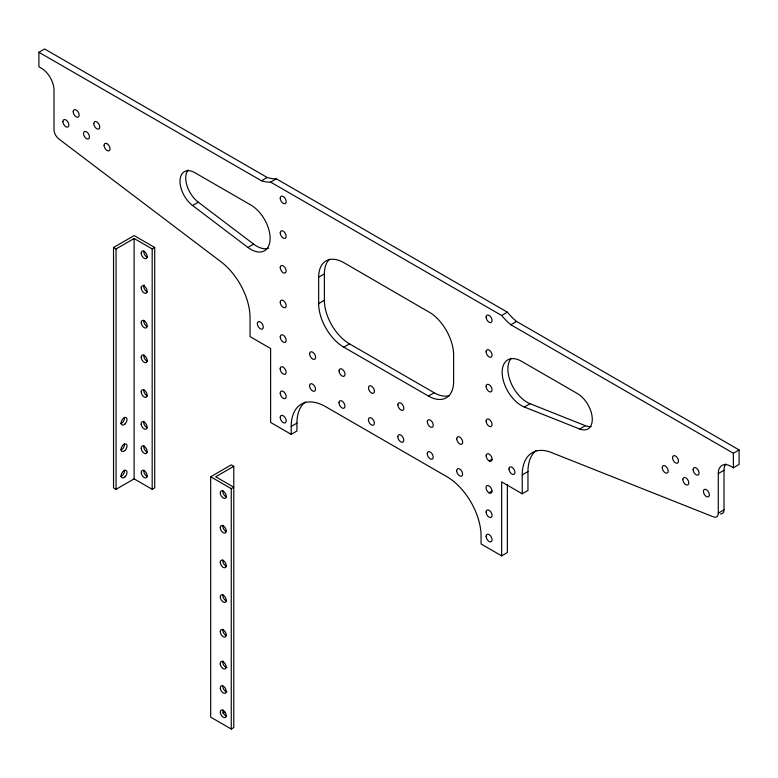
<?xml version="1.0" encoding="UTF-8"?>
<svg xmlns="http://www.w3.org/2000/svg" width="778" height="778" viewBox="0 0 778 778"><rect width="100%" height="100%" fill="white"/><g stroke="black" fill="none" stroke-linecap="round" stroke-linejoin="round"><path stroke-width="1.17" d="M305.443 401.915A48.528 28.018 60 0 0 296.933 423.125L296.933 431.051L291.205 434.348L270.627 422.464L270.627 348.505L250.039 336.621L250.039 317.706A48.528 28.018 60 0 0 221.01 261.807L58.836 138.951A8.091 4.668 60 0 1 53.993 129.625L53.993 90.044A17.797 10.27 60 0 0 41.419 68.26L38.9 66.801L38.9 52.272L44.618 48.975L267.194 177.472A48.528 28.018 60 0 0 276.346 178.794L507.373 312.182A48.528 28.018 60 0 0 516.524 321.431L739.1 449.927L739.1 464.456L733.382 467.763L730.863 466.304A17.797 10.27 60 0 0 718.288 473.569L718.288 513.149A8.091 4.668 60 0 1 713.445 516.884L551.271 452.475A48.528 28.018 60 0 0 522.242 474.872L522.242 493.777L527.961 490.48L527.961 471.565A48.528 28.018 60 0 1 536.207 450.559M113.53 247.482L134.117 235.598L154.705 247.482L154.705 487.845L152.187 489.304L134.117 478.869L116.048 489.304L113.53 487.845L113.53 247.482L116.048 248.941L134.117 238.506L152.187 248.941L154.705 247.482M192.574 205.509L247.939 247.453A27.172 15.686 60 0 0 270.054 240.013A27.172 15.686 60 0 0 250.905 205.052L194.87 172.697A21.025 12.137 60 0 0 180.039 179.981A21.025 12.137 60 0 0 192.574 205.509L198.293 202.202L253.657 244.146A27.172 15.686 60 0 0 268.536 248.221M38.9 52.272L261.476 180.778L267.194 177.472M261.476 180.778A48.528 28.018 60 0 0 270.627 182.101L276.346 178.794M247.939 247.453L253.657 244.146M449.499 395.584A35.584 20.549 60 0 1 434.182 392.744L428.454 396.051L343.818 347.183A35.584 20.549 60 0 1 318.659 303.605L318.659 277.182L324.377 273.885A35.584 20.549 60 0 1 329.58 259.2M318.659 303.605L324.377 300.298L324.377 273.885M343.818 347.183L349.546 343.886L434.182 392.744M291.205 434.348L291.205 426.422L296.933 423.125M210.673 476.778L231.261 464.884L233.779 466.343L233.779 727.576L231.261 729.025L210.673 717.141L210.673 476.778L231.261 488.662L233.779 487.203L215.71 476.778L233.779 466.343M270.627 182.101L501.654 315.489L507.373 312.182M501.654 315.489A48.528 28.018 60 0 0 510.806 324.727L516.524 321.431M524.343 407.03L579.707 429.018A21.025 12.137 60 0 0 592.243 417.961A21.025 12.137 60 0 0 577.412 393.561L521.377 361.206A27.172 15.686 60 0 0 502.228 374.053A27.172 15.686 60 0 0 524.343 407.03L530.061 403.724L585.426 425.712A21.025 12.137 60 0 0 591.154 426.519M491.959 459.253L489.119 460.916M579.707 429.018L585.426 425.712M489.012 492.814L489.78 493.145A4.201 2.431 60 0 0 491.988 491.093A4.201 2.431 60 0 0 489.78 486.513L489.012 485.949A4.201 2.431 60 0 0 486.036 487.66A4.201 2.431 60 0 0 489.012 492.814L491.891 491.171M522.242 474.872L527.961 471.565M222.732 713.086L224.745 711.919M291.205 426.422A48.528 28.018 60 0 1 325.525 406.612L446.757 476.613A48.528 28.018 60 0 1 481.067 536.042L481.067 543.968L501.654 555.852L507.373 552.545L507.373 484.655M510.806 324.727L733.382 453.234L739.1 449.927M718.288 473.569L724.007 470.272A17.797 10.27 60 0 1 725.689 463.98M718.288 513.149L724.007 509.853L724.007 470.272M522.242 493.777L501.654 481.893L501.654 555.852M733.382 453.234L733.382 467.763M231.261 488.662L231.261 729.025M152.187 248.941L152.187 489.304M134.117 238.506L134.117 478.869M116.048 248.941L116.048 489.304M226.544 635.587A4.201 2.431 60 0 1 222.897 629.276M226.544 600.917A4.201 2.431 60 0 1 222.897 594.606M226.943 667.582A4.201 2.431 60 0 1 223.675 665.083A4.201 2.431 60 0 1 222.916 660.93M227.001 691.924A4.201 2.431 60 0 1 222.809 686.04M226.534 716.139A4.201 2.431 60 0 1 222.907 709.828M226.544 566.248A4.201 2.431 60 0 1 222.897 559.936M226.544 531.578A4.201 2.431 60 0 1 222.897 525.276M226.544 496.909A4.201 2.431 60 0 1 222.897 490.607M147.47 326.527A4.201 2.431 60 0 1 143.833 320.215M147.47 361.196A4.201 2.431 60 0 1 143.833 354.885M147.12 427.686A4.201 2.431 60 0 1 143.852 421.209M147.47 395.856A4.201 2.431 60 0 1 143.833 389.554M147.188 452.028A4.201 2.431 60 0 1 143.92 445.541M147.46 476.418A4.201 2.431 60 0 1 143.833 470.106M124.412 470.116A4.201 2.431 -60 0 1 120.765 476.418M124.412 443.703A4.201 2.431 -60 0 1 120.765 450.005M124.412 417.29A4.201 2.431 -60 0 1 120.765 423.592M147.47 257.187A4.201 2.431 60 0 1 143.833 250.876M147.47 291.857A4.201 2.431 60 0 1 144.338 288.823A4.201 2.431 60 0 1 144.124 284.894M349.546 343.886A35.584 20.549 60 0 1 324.377 300.298M428.454 396.051A35.584 20.549 60 0 0 453.623 381.521L453.623 355.108A35.584 20.549 60 0 0 431.741 313.67L343.818 262.663A35.584 20.549 60 0 0 318.659 277.182M198.293 202.202A21.025 12.137 60 0 1 188.111 170.022M530.061 403.724A27.172 15.686 60 0 1 510.796 382.436A27.172 15.686 60 0 1 511.34 358.298M724.007 509.853A8.091 4.668 60 0 1 720.467 513.908M220.252 664.072A4.201 2.431 60 0 0 225.075 668.944A4.201 2.431 60 0 0 224.229 662.584A4.201 2.431 60 0 0 220.252 664.072M220.281 631.561A4.201 2.431 60 0 0 224.745 637.104A4.201 2.431 60 0 0 224.745 631.162A4.201 2.431 60 0 0 220.281 631.561M220.281 596.891A4.201 2.431 60 0 0 224.745 602.444A4.201 2.431 60 0 0 224.745 596.493A4.201 2.431 60 0 0 220.281 596.891M220.32 688.404A4.201 2.431 60 0 0 225.143 693.276A4.201 2.431 60 0 0 224.307 686.925A4.201 2.431 60 0 0 220.32 688.404M220.378 713.056A4.201 2.431 60 0 0 225.348 717.481A4.201 2.431 60 0 0 224.035 710.975A4.201 2.431 60 0 0 220.378 713.056M220.281 562.222A4.201 2.431 60 0 0 224.745 567.775A4.201 2.431 60 0 0 224.745 561.823A4.201 2.431 60 0 0 220.281 562.222M220.281 527.552A4.201 2.431 60 0 0 224.745 533.105A4.201 2.431 60 0 0 224.745 527.153A4.201 2.431 60 0 0 220.281 527.552M220.281 492.882A4.201 2.431 60 0 0 224.745 498.435A4.201 2.431 60 0 0 224.745 492.484A4.201 2.431 60 0 0 220.281 492.882M141.207 357.17A4.201 2.431 60 0 0 145.671 362.713A4.201 2.431 60 0 0 145.671 356.771A4.201 2.431 60 0 0 141.207 357.17M141.207 322.5A4.201 2.431 60 0 0 145.671 328.044A4.201 2.431 60 0 0 145.671 322.102A4.201 2.431 60 0 0 141.207 322.5M141.207 253.161A4.201 2.431 60 0 0 145.671 258.714A4.201 2.431 60 0 0 145.671 252.762A4.201 2.431 60 0 0 141.207 253.161M141.207 287.831A4.201 2.431 60 0 0 145.671 293.384A4.201 2.431 60 0 0 145.671 287.432A4.201 2.431 60 0 0 141.207 287.831M141.207 391.83A4.201 2.431 60 0 0 145.671 397.383A4.201 2.431 60 0 0 145.671 391.441A4.201 2.431 60 0 0 141.207 391.83M141.188 424.341A4.201 2.431 60 0 0 146.011 429.213A4.201 2.431 60 0 0 145.155 422.862A4.201 2.431 60 0 0 141.188 424.341M141.246 448.682A4.201 2.431 60 0 0 146.07 453.555A4.201 2.431 60 0 0 145.233 447.204A4.201 2.431 60 0 0 141.246 448.682M141.314 473.325A4.201 2.431 60 0 0 146.283 477.76A4.201 2.431 60 0 0 144.961 471.254A4.201 2.431 60 0 0 141.314 473.325M124.82 424.156A4.201 2.431 -60 0 0 126.153 417.64A4.201 2.431 -60 0 0 121.183 422.055A4.201 2.431 -60 0 0 124.82 424.156M124.82 476.982A4.201 2.431 -60 0 0 126.153 470.476A4.201 2.431 -60 0 0 121.183 474.881A4.201 2.431 -60 0 0 124.82 476.982M124.82 450.569A4.201 2.431 -60 0 0 126.153 444.053A4.201 2.431 -60 0 0 121.183 448.468A4.201 2.431 -60 0 0 124.82 450.569M280.226 267.544A4.201 2.431 60 0 0 284.69 273.097A4.201 2.431 60 0 0 284.69 267.146A4.201 2.431 60 0 0 280.226 267.544M280.226 232.875A4.201 2.431 60 0 0 284.69 238.428A4.201 2.431 60 0 0 284.69 232.476A4.201 2.431 60 0 0 280.226 232.875M280.226 302.214A4.201 2.431 60 0 0 284.69 307.767A4.201 2.431 60 0 0 284.69 301.815A4.201 2.431 60 0 0 280.226 302.214M339.062 370.853A4.201 2.431 60 0 0 343.526 376.396A4.201 2.431 60 0 0 343.526 370.454A4.201 2.431 60 0 0 339.062 370.853M486.104 317.074A4.201 2.431 60 0 0 490.568 322.617A4.201 2.431 60 0 0 490.568 316.675A4.201 2.431 60 0 0 486.104 317.074M486.104 351.734A4.201 2.431 60 0 0 490.568 357.287A4.201 2.431 60 0 0 490.568 351.335A4.201 2.431 60 0 0 486.104 351.734M662.243 467.627A4.201 2.431 60 0 0 666.697 473.18A4.201 2.431 60 0 0 666.697 467.228A4.201 2.431 60 0 0 662.243 467.627M73.21 111.711A4.201 2.431 60 0 0 77.674 117.254A4.201 2.431 60 0 0 77.674 111.312A4.201 2.431 60 0 0 73.21 111.711M682.831 479.511A4.201 2.431 60 0 0 687.285 485.064A4.201 2.431 60 0 0 687.285 479.112A4.201 2.431 60 0 0 682.831 479.511M703.419 491.395A4.201 2.431 60 0 0 707.873 496.947A4.201 2.431 60 0 0 707.873 491.006A4.201 2.431 60 0 0 703.419 491.395M672.532 457.727A4.201 2.431 60 0 0 676.996 463.27A4.201 2.431 60 0 0 676.996 457.328A4.201 2.431 60 0 0 672.532 457.727M693.12 469.611A4.201 2.431 60 0 0 697.584 475.154A4.201 2.431 60 0 0 697.584 469.212A4.201 2.431 60 0 0 693.12 469.611M456.667 470.709A4.201 2.431 60 0 0 461.121 476.253A4.201 2.431 60 0 0 461.121 470.311A4.201 2.431 60 0 0 456.667 470.709M397.83 436.74A4.201 2.431 60 0 0 402.294 442.283A4.201 2.431 60 0 0 402.294 436.341A4.201 2.431 60 0 0 397.83 436.74M427.248 453.72A4.201 2.431 60 0 0 431.712 459.273A4.201 2.431 60 0 0 431.712 453.321A4.201 2.431 60 0 0 427.248 453.72M338.994 402.771A4.201 2.431 60 0 0 343.458 408.324A4.201 2.431 60 0 0 343.458 402.372A4.201 2.431 60 0 0 338.994 402.771M368.412 419.75A4.201 2.431 60 0 0 372.876 425.303A4.201 2.431 60 0 0 372.876 419.361A4.201 2.431 60 0 0 368.412 419.75M280.226 417.446A4.201 2.431 60 0 0 284.69 422.989A4.201 2.431 60 0 0 284.69 417.047A4.201 2.431 60 0 0 280.226 417.446M427.317 421.802A4.201 2.431 60 0 0 431.78 427.346A4.201 2.431 60 0 0 431.78 421.404A4.201 2.431 60 0 0 427.317 421.802M456.735 438.782A4.201 2.431 60 0 0 461.189 444.335A4.201 2.431 60 0 0 461.189 438.384A4.201 2.431 60 0 0 456.735 438.782M397.898 404.813A4.201 2.431 60 0 0 402.362 410.366A4.201 2.431 60 0 0 402.362 404.414A4.201 2.431 60 0 0 397.898 404.813M280.158 368.801A4.201 2.431 60 0 0 284.622 374.354A4.201 2.431 60 0 0 284.622 368.402A4.201 2.431 60 0 0 280.158 368.801M309.644 353.864A4.201 2.431 60 0 0 314.108 359.417A4.201 2.431 60 0 0 314.108 353.465A4.201 2.431 60 0 0 309.644 353.864M368.48 387.833A4.201 2.431 60 0 0 372.944 393.386A4.201 2.431 60 0 0 372.944 387.434A4.201 2.431 60 0 0 368.48 387.833M486.104 421.073A4.201 2.431 60 0 0 490.568 426.626A4.201 2.431 60 0 0 490.568 420.674A4.201 2.431 60 0 0 486.104 421.073M486.104 512.002A4.201 2.431 60 0 0 490.568 517.555A4.201 2.431 60 0 0 490.568 511.603A4.201 2.431 60 0 0 486.104 512.002M486.104 536.305A4.201 2.431 60 0 0 490.568 541.858A4.201 2.431 60 0 0 490.568 535.906A4.201 2.431 60 0 0 486.104 536.305M280.226 198.205A4.201 2.431 60 0 0 284.69 203.758A4.201 2.431 60 0 0 284.69 197.816A4.201 2.431 60 0 0 280.226 198.205M93.798 123.595A4.201 2.431 60 0 0 98.261 129.138A4.201 2.431 60 0 0 98.261 123.196A4.201 2.431 60 0 0 93.798 123.595M309.576 385.791A4.201 2.431 60 0 0 314.04 391.334A4.201 2.431 60 0 0 314.04 385.392A4.201 2.431 60 0 0 309.576 385.791M62.921 121.611A4.201 2.431 60 0 0 67.375 127.164A4.201 2.431 60 0 0 67.375 121.212A4.201 2.431 60 0 0 62.921 121.611M83.509 133.495A4.201 2.431 60 0 0 87.963 139.048A4.201 2.431 60 0 0 87.963 133.096A4.201 2.431 60 0 0 83.509 133.495M104.096 145.379A4.201 2.431 60 0 0 108.55 150.932A4.201 2.431 60 0 0 108.55 144.99A4.201 2.431 60 0 0 104.096 145.379M486.104 386.403A4.201 2.431 60 0 0 490.568 391.956A4.201 2.431 60 0 0 490.568 386.005A4.201 2.431 60 0 0 486.104 386.403M280.226 393.143A4.201 2.431 60 0 0 284.69 398.696A4.201 2.431 60 0 0 284.69 392.744A4.201 2.431 60 0 0 280.226 393.143M486.153 455.772A4.201 2.431 60 0 0 490.607 461.315A4.201 2.431 60 0 0 490.607 455.373A4.201 2.431 60 0 0 486.153 455.772M280.226 336.884A4.201 2.431 60 0 0 284.69 342.427A4.201 2.431 60 0 0 284.69 336.485A4.201 2.431 60 0 0 280.226 336.884M257.353 323.677A4.201 2.431 60 0 0 261.816 329.22A4.201 2.431 60 0 0 261.816 323.278A4.201 2.431 60 0 0 257.353 323.677M508.977 468.949A4.201 2.431 60 0 0 513.441 474.502A4.201 2.431 60 0 0 513.441 468.55A4.201 2.431 60 0 0 508.977 468.949"/></g></svg>
